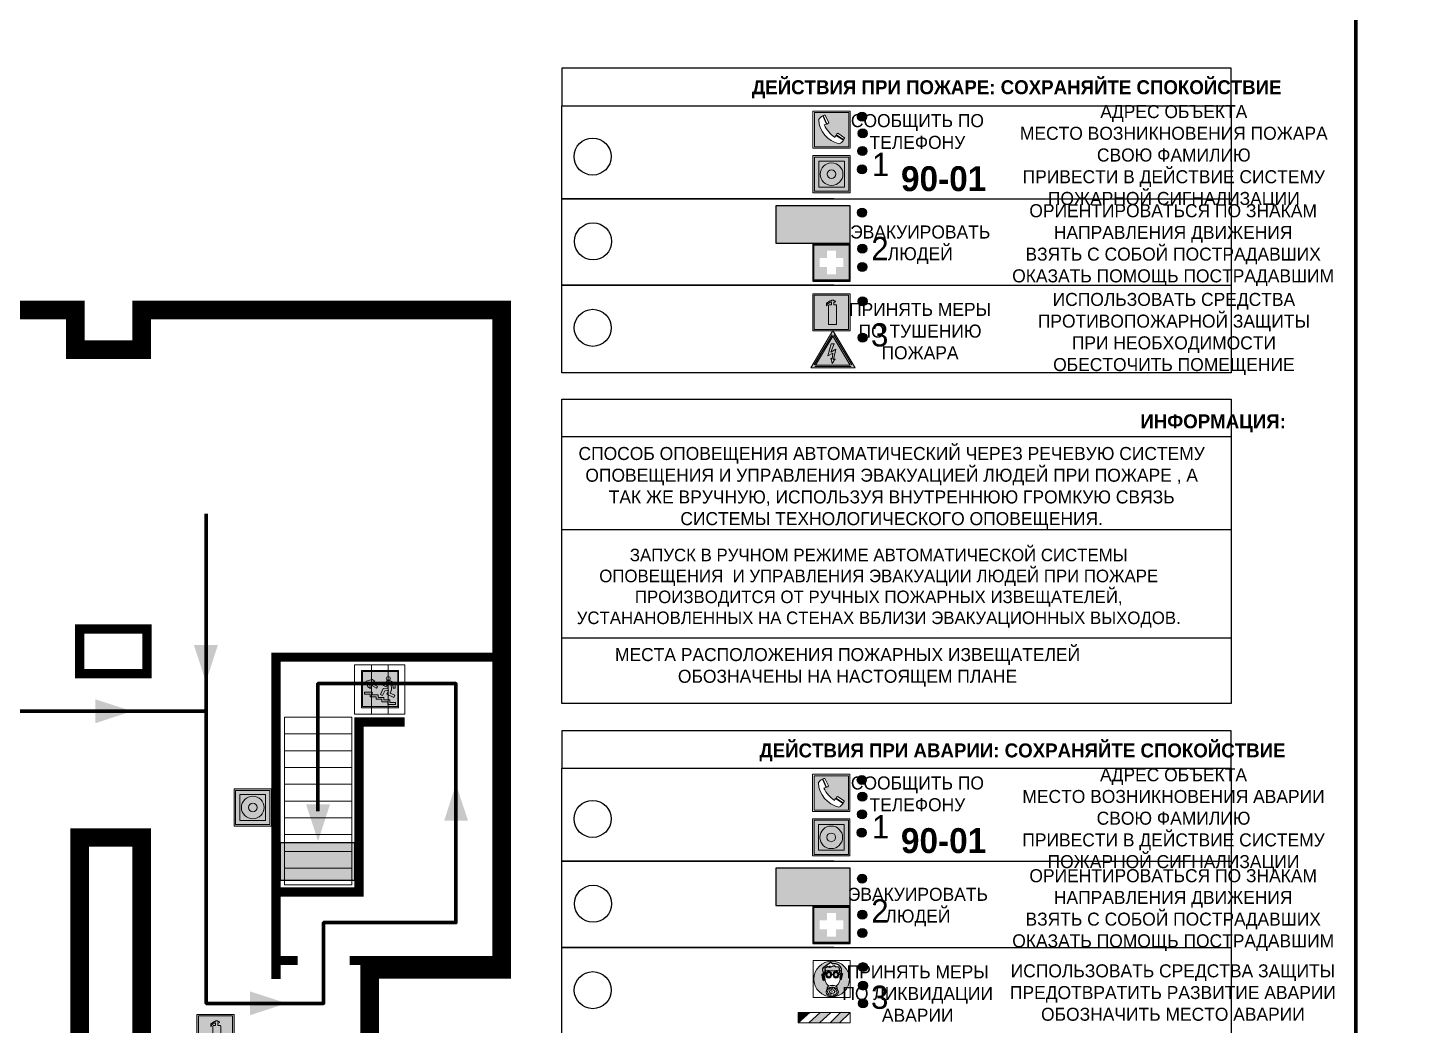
# Model space of a CAD drawing. Header units: millimetres. Extents: x 13114 to 67229, y 22859 to 38520.
# Drawn here: x 17581.7 to 17880.1, y 25571.1 to 25785.5 of the extents above; entities that cross this region are included whole.
import ezdxf

# ---------------------------------------------------------------- set-up
doc = ezdxf.new("R2010")
doc.units = ezdxf.units.MM
doc.layers.add('План_Штампы', color=7, linetype='Continuous')
doc.styles.add('обычный', font='arial.ttf')

# ---------------------------------------------------------------- blocks, each defined once
blk = doc.blocks.new('A$C3E6D3DDE')
at = {"lineweight": 5}
h = blk.add_hatch(color=40, dxfattribs=at)
h.paths.add_polyline_path([(24.1, 1.45), (16.46, -11.35), (31.74, -11.35)])
h.paths.add_polyline_path([(24.09, -0.46), (30.03, -10.41), (18.14, -10.41)], flags=16)
h.paths.add_polyline_path([(24.54, -3.08), (23.41, -6.02), (25.13, -5.01), (24.33, -8.5), (24.82, -8.27), (23.79, -9.86), (23.4, -8.04), (23.8, -8.43), (24.04, -6.29), (22.39, -7.25), (23.44, -3.08)], flags=0)
h = blk.add_hatch(color=256, dxfattribs=at)
h.paths.add_polyline_path([(24.37, 0.03, 0.567511), (23.82, 0.03), (17.59, -10.4, 0.582454), (17.86, -10.88), (30.32, -10.88, 0.582149), (30.6, -10.4)])
h.paths.add_polyline_path([(24.09, -0.46), (18.14, -10.41), (30.03, -10.41)], flags=16)
h.paths.add_polyline_path([(24.54, -3.08), (23.41, -6.02), (25.13, -5.01), (24.33, -8.5), (24.82, -8.27), (23.79, -9.86), (23.4, -8.04), (23.8, -8.43), (24.04, -6.29), (22.39, -7.25), (23.44, -3.08)], flags=0)
h = blk.add_hatch(color=40, dxfattribs=at)
h.paths.add_polyline_path([(24.09, -0.46), (18.14, -10.41), (30.03, -10.41)])
h.paths.add_polyline_path([(24.82, -8.27), (23.79, -9.86), (23.4, -8.04), (23.8, -8.43), (24.04, -6.29), (22.39, -7.25), (23.44, -3.08), (24.54, -3.08), (23.41, -6.02), (25.13, -5.01), (24.33, -8.5)], flags=16)
at = {"color": 40, "lineweight": 5}
for p, q in [((16.46, -11.35), (24.1, 1.45)), ((24.1, 1.45), (31.74, -11.35))]:
    blk.add_line(p, q, dxfattribs=at)
at = {"lineweight": 5}
for p, q in [((17.59, -10.4), (23.82, 0.03)), ((24.37, 0.03), (30.6, -10.4)), ((18.14, -10.41), (24.09, -0.46)), ((23.44, -3.08), (22.39, -7.25)), ((23.41, -6.02), (24.54, -3.08)), ((24.54, -3.08), (23.44, -3.08)), ((24.09, -0.46), (30.03, -10.41)), ((22.39, -7.25), (24.04, -6.29)), ((23.8, -8.43), (23.4, -8.04)), ((23.4, -8.04), (23.79, -9.86)), ((25.13, -5.01), (23.41, -6.02)), ((23.79, -9.86), (24.82, -8.27)), ((24.04, -6.29), (23.8, -8.43)), ((24.33, -8.5), (25.13, -5.01)), ((24.82, -8.27), (24.33, -8.5)), ((17.86, -10.88), (30.32, -10.88)), ((18.14, -10.41), (30.03, -10.41))]:
    blk.add_line(p, q, dxfattribs=at)
at = {"color": 50, "lineweight": 5}
blk.add_line((31.74, -11.35), (16.46, -11.35), dxfattribs=at)
blk = doc.blocks.new('A$C38D26F80')
h = blk.add_hatch(color=5)
h.dxf.hatch_style = 1
h.paths.add_polyline_path([(-8.77, -4.48, 1), (-0.19, -4.48, 1)])
h.paths.add_polyline_path([(-6.75, -3.58), (-6.75, -3.31), (-6.62, -3.22), (-6.5, -3.22), (-6.42, -3.3), (-6.39, -3.28), (-6.59, -2.23), (-6.59, -2.01), (-6.38, -1.58), (-4.76, -0.4), (-4.13, -0.79, -0.362848), (-2.1, -2.1, -0.201049), (-2.17, -2.48, 0.085434), (-2.26, -3.13), (-1.9, -3.16), (-2.25, -4.7), (-2.4, -4.59), (-2.43, -4.34), (-2.36, -4.34), (-2.14, -3.34), (-2.47, -3.42), (-2.58, -1.95), (-2.77, -1.58), (-3.58, -1.52), (-3.92, -1.26), (-5.05, -1.73), (-4.87, -1.39), (-5.41, -1.6), (-5.41, -1.46), (-6.13, -1.87), (-6.18, -3.5), (-6.56, -3.47), (-6.37, -4.59), (-6.16, -4.43), (-6.16, -4.66), (-6.36, -4.79), (-6.37, -4.8), (-6.51, -4.76)], flags=16)
h.paths.add_polyline_path([(-6.51, -4.76), (-6.36, -4.79), (-6.37, -4.8)], flags=0)
h.paths.add_polyline_path([(-5.92, -2.34, 0.089508), (-2.67, -2.35), (-2.48, -3.88, -0.268602), (-3.4, -6.18, 0.262449), (-5.2, -6.18, -0.268602), (-6.11, -3.88)], flags=16)
edge = h.paths.add_edge_path(flags=16)
edge.add_ellipse((-5.19, -3.41), major_axis=(0, 0.842), ratio=0.848992, start_angle=0, end_angle=360)
edge = h.paths.add_edge_path(flags=0)
edge.add_ellipse((-5.19, -3.39), major_axis=(0, 0.665), ratio=0.853798, start_angle=0, end_angle=360)
edge = h.paths.add_edge_path(flags=0)
edge.add_ellipse((-5.19, -3.4), major_axis=(0, 0.528), ratio=0.864094, start_angle=0, end_angle=360)
edge = h.paths.add_edge_path(flags=16)
edge.add_ellipse((-3.47, -3.4), major_axis=(0, 0.842), ratio=0.848992, start_angle=0, end_angle=360)
h.paths.add_polyline_path([(-3.13, -6.45), (-3.13, -6.84, 0.383174), (-5.57, -6.85), (-5.57, -6.49, -0.369952)], flags=16)
edge = h.paths.add_edge_path(flags=0)
edge.add_ellipse((-3.47, -3.39), major_axis=(0, 0.665), ratio=0.853798, start_angle=0, end_angle=360)
edge = h.paths.add_edge_path(flags=0)
edge.add_ellipse((-3.47, -3.4), major_axis=(0, 0.528), ratio=0.864094, start_angle=0, end_angle=360)
edge = h.paths.add_edge_path(flags=16)
edge.add_ellipse((-4.34, -7.57), major_axis=(-1.48, 0), ratio=0.744955, start_angle=0, end_angle=360)
h.paths.add_polyline_path([(-5.01, -6.85, -1), (-5.15, -6.85, -1)], flags=0)
h.paths.add_polyline_path([(-5.33, -7.14, -1), (-5.47, -7.14, -1)], flags=0)
h.paths.add_polyline_path([(-4.61, -6.71, -1), (-4.74, -6.71, -1)], flags=16)
h.paths.add_polyline_path([(-5.43, -7.51, -1), (-5.57, -7.51, -1)], flags=0)
h.paths.add_polyline_path([(-4.26, -6.67, -1), (-4.4, -6.67, -1)], flags=16)
h.paths.add_polyline_path([(-4.74, -7.14, -1), (-4.88, -7.14, -1)], flags=0)
h.paths.add_polyline_path([(-4.93, -7.43, -1), (-5.07, -7.43, -1)], flags=0)
h.paths.add_polyline_path([(-4.41, -7.07, -1), (-4.54, -7.07, -1)], flags=0)
h.paths.add_polyline_path([(-5.33, -7.87, -1), (-5.46, -7.87, -1)], flags=0)
h.paths.add_polyline_path([(-3.8, -6.71, -1), (-3.94, -6.71, -1)], flags=16)
h.paths.add_polyline_path([(-4.85, -7.78, -1), (-4.98, -7.78, -1)], flags=0)
h.paths.add_polyline_path([(-3.96, -7.14, -1), (-4.1, -7.14, -1)], flags=0)
h.paths.add_polyline_path([(-4.33, -7.53, -1), (-4.47, -7.53, -1)], flags=0)
h.paths.add_polyline_path([(-5.09, -8.12, -1), (-5.23, -8.12, -1)], flags=0)
h.paths.add_polyline_path([(-3.5, -6.94, -1), (-3.64, -6.94, -1)], flags=0)
h.paths.add_polyline_path([(-4.54, -7.97, -1), (-4.68, -7.97, -1)], flags=0)
h.paths.add_polyline_path([(-3.66, -7.39, -1), (-3.8, -7.39, -1)], flags=0)
h.paths.add_polyline_path([(-4.73, -8.35, -1), (-4.86, -8.35, -1)], flags=0)
h.paths.add_polyline_path([(-4.09, -7.96, -1), (-4.23, -7.96, -1)], flags=0)
h.paths.add_polyline_path([(-3.77, -7.74, -1), (-3.91, -7.74, -1)], flags=0)
h.paths.add_polyline_path([(-3.22, -7.27, -1), (-3.35, -7.27, -1)], flags=0)
h.paths.add_polyline_path([(-4.34, -8.4, -1), (-4.47, -8.4, -1)], flags=0)
h.paths.add_polyline_path([(-3.16, -7.61, -1), (-3.3, -7.61, -1)], flags=0)
h.paths.add_polyline_path([(-3.9, -8.35, -1), (-4.04, -8.35, -1)], flags=0)
h.paths.add_polyline_path([(-3.32, -7.91, -1), (-3.46, -7.91, -1)], flags=0)
h.paths.add_polyline_path([(-3.55, -8.23, -1), (-3.69, -8.23, -1)], flags=0)
at = {"color": 5, "lineweight": 5}
for p, q in [((-4.48, 0), (-8.96, 0)), ((-8.96, 0), (-8.96, -4.48)), ((-4.48, 0), (0, 0)), ((0, 0), (0, -4.48)), ((-6.75, -3.31), (-6.62, -3.22)), ((-6.75, -3.58), (-6.75, -3.31)), ((-6.62, -3.22), (-6.5, -3.22)), ((-6.59, -2.01), (-6.38, -1.58)), ((-6.59, -2.23), (-6.59, -2.01)), ((-6.39, -3.28), (-6.59, -2.23)), ((-6.5, -3.22), (-6.42, -3.3)), ((-6.42, -3.3), (-6.39, -3.28)), ((-6.38, -1.58), (-4.76, -0.4)), ((-6.13, -1.87), (-6.18, -3.5)), ((-5.41, -1.46), (-6.13, -1.87)), ((-5.92, -2.34), (-6.11, -3.88)), ((-4.87, -1.39), (-5.41, -1.6)), ((-5.41, -1.6), (-5.41, -1.46)), ((-3.92, -1.26), (-5.05, -1.73)), ((-5.05, -1.73), (-4.87, -1.39)), ((-4.76, -0.4), (-4.13, -0.79)), ((-3.58, -1.52), (-3.92, -1.26)), ((-2.77, -1.58), (-3.58, -1.52)), ((-2.58, -1.95), (-2.77, -1.58)), ((-2.67, -2.34), (-2.48, -3.88)), ((-2.47, -3.42), (-2.58, -1.95)), ((-2.14, -3.34), (-2.47, -3.42)), ((-2.36, -4.34), (-2.14, -3.34)), ((-1.9, -3.16), (-2.26, -3.13)), ((-2.25, -4.7), (-1.9, -3.16)), ((-8.96, -8.96), (-8.96, -4.48)), ((-6.51, -4.76), (-6.75, -3.58)), ((-6.18, -3.5), (-6.56, -3.47)), ((-6.56, -3.47), (-6.37, -4.59)), ((-6.37, -4.8), (-6.51, -4.76)), ((-6.37, -4.59), (-6.16, -4.43)), ((-6.16, -4.66), (-6.37, -4.8)), ((-6.16, -4.43), (-6.16, -4.66)), ((-5.57, -6.49), (-5.57, -6.85)), ((-3.13, -6.45), (-3.13, -6.84)), ((-2.43, -4.34), (-2.4, -4.59)), ((-2.43, -4.34), (-2.36, -4.34)), ((-2.4, -4.59), (-2.25, -4.7)), ((0, -8.96), (0, -4.48)), ((-4.48, -8.96), (-8.96, -8.96)), ((-4.48, -8.96), (0, -8.96))]:
    blk.add_line(p, q, dxfattribs=at)
at = {"color": 5}
for p, q in [((-6.75, -3.31), (-6.62, -3.22)), ((-6.75, -3.58), (-6.75, -3.31)), ((-6.62, -3.22), (-6.5, -3.22)), ((-6.59, -2.01), (-6.38, -1.58)), ((-6.59, -2.23), (-6.59, -2.01)), ((-6.39, -3.28), (-6.59, -2.23)), ((-6.5, -3.22), (-6.42, -3.3)), ((-6.42, -3.3), (-6.39, -3.28)), ((-6.38, -1.58), (-4.76, -0.4)), ((-6.13, -1.87), (-6.18, -3.5)), ((-5.41, -1.46), (-6.13, -1.87)), ((-4.87, -1.39), (-5.41, -1.6)), ((-5.41, -1.6), (-5.41, -1.46)), ((-3.92, -1.26), (-5.05, -1.73)), ((-5.05, -1.73), (-4.87, -1.39)), ((-4.76, -0.4), (-4.13, -0.79)), ((-3.58, -1.52), (-3.92, -1.26)), ((-2.77, -1.58), (-3.58, -1.52)), ((-2.58, -1.95), (-2.77, -1.58)), ((-2.47, -3.42), (-2.58, -1.95)), ((-2.14, -3.34), (-2.47, -3.42)), ((-2.36, -4.34), (-2.14, -3.34)), ((-2.26, -3.13), (-1.9, -3.16)), ((-1.9, -3.16), (-2.25, -4.7)), ((-6.51, -4.76), (-6.75, -3.58)), ((-6.18, -3.5), (-6.56, -3.47)), ((-6.56, -3.47), (-6.37, -4.59)), ((-6.37, -4.8), (-6.51, -4.76)), ((-6.36, -4.79), (-6.51, -4.76)), ((-6.37, -4.59), (-6.16, -4.43)), ((-6.16, -4.66), (-6.37, -4.8)), ((-6.16, -4.66), (-6.36, -4.79)), ((-6.16, -4.43), (-6.16, -4.66)), ((-2.4, -4.59), (-2.43, -4.34)), ((-2.43, -4.34), (-2.36, -4.34)), ((-2.25, -4.7), (-2.4, -4.59))]:
    blk.add_line(p, q, dxfattribs=at)
at = {"color": 5, "lineweight": 5}
for centre, radius in [((-4.48, -4.48), 4.29), ((-4.67, -6.71), 0.0678), ((-4.33, -6.67), 0.0678), ((-3.87, -6.71), 0.0678), ((-5.5, -7.51), 0.0678), ((-5.4, -7.14), 0.0678), ((-5.4, -7.87), 0.0678), ((-5.16, -8.12), 0.0678), ((-5.08, -6.85), 0.0678), ((-5, -7.43), 0.0678), ((-4.91, -7.78), 0.0678), ((-4.81, -7.14), 0.0678), ((-4.79, -8.35), 0.0678), ((-4.61, -7.97), 0.0678), ((-4.47, -7.07), 0.0678), ((-4.4, -7.53), 0.0678), ((-4.4, -8.4), 0.0678), ((-4.16, -7.96), 0.0678), ((-4.03, -7.14), 0.0678), ((-3.97, -8.35), 0.0678), ((-3.84, -7.74), 0.0678), ((-3.73, -7.39), 0.0678), ((-3.62, -8.23), 0.0678), ((-3.57, -6.94), 0.0678), ((-3.39, -7.91), 0.0678), ((-3.28, -7.27), 0.0678), ((-3.23, -7.61), 0.0678)]:
    blk.add_circle(centre, radius, dxfattribs=at)
for centre, radius, start, end in [((-4.28, 6.66), 9.15, 259.6987, 280.1569), ((-0.47, -3.05), 1.79, 161.5846, 182.4584), ((-2.6, -2.2), 0.513, 326.4781, 11.7739), ((-3.66, -4.24), 2.47, 171.573, 231.7124), ((-4.33, -7.88), 1.87, 50.358, 131.5662), ((-4.34, -8.2), 1.82, 48.4943, 132.3565), ((-4.3, -7.78), 1.83, 60.5889, 119.4111), ((-4.93, -4.24), 2.47, 308.2876, 8.427)]:
    blk.add_arc(centre, radius, start, end, dxfattribs=at)
at = {"color": 5}
for centre, radius, start, end in [((-3.89, -2.66), 1.88, 17.387, 97.1599), ((-0.35, -3.07), 1.91, 162.2553, 181.7878), ((-2.6, -2.2), 0.511, 326.3906, 11.8614)]:
    blk.add_arc(centre, radius, start, end, dxfattribs=at)
at = {"color": 5, "lineweight": 5}
for centre, major_axis, ratio in [((-5.19, -3.41), (0, 0.842), 0.848992), ((-5.19, -3.39), (0, 0.665), 0.853798), ((-5.19, -3.4), (0, 0.528), 0.864094), ((-3.47, -3.4), (0, 0.842), 0.848992), ((-3.47, -3.39), (0, 0.665), 0.853798), ((-3.47, -3.4), (0, 0.528), 0.864094), ((-4.34, -7.57), (-1.48, 0), 0.744955)]:
    blk.add_ellipse(centre, major_axis=major_axis, ratio=ratio, dxfattribs=at)
blk = doc.blocks.new('A$C47DD6509')
at = {"lineweight": 5}
for points in [[(-8.69, 0), (-11.19, 0), (-11.19, -2.22)], [(-4.22, 0), (-6.45, 0), (-8.91, -2.22), (-6.61, -2.22)], [(0, 0), (-2.09, 0), (-4.36, -2.22), (-2.29, -2.22)]]:
    blk.add_hatch(color=242, dxfattribs=at).paths.add_polyline_path(points)
at = {"color": 242, "lineweight": 5}
for p, q in [((-11.19, -2.22), (-8.69, 0)), ((-11.19, -2.22), (-11.19, 0)), ((-11.19, 0), (-8.69, 0)), ((-11.19, 0), (0, 0)), ((-8.91, -2.22), (-6.45, 0)), ((-6.61, -2.22), (-4.22, 0)), ((-4.36, -2.22), (-2.09, 0)), ((-2.29, -2.22), (0, 0)), ((0, 0), (0, -2.22)), ((0, -2.22), (-11.19, -2.22))]:
    blk.add_line(p, q, dxfattribs=at)
blk = doc.blocks.new('A$C456E1F9C')
at = {"lineweight": 5}
h = blk.add_hatch(color=242, dxfattribs=at)
h.paths.add_polyline_path([(0.51, -1.47), (0.51, -13.26), (12.29, -13.26), (12.29, -1.47)])
h.paths.add_polyline_path([(5.42, -4.95, -0.254479), (4.78, -5.4), (3.52, -2.53, -0.209735), (4.23, -2.4)], flags=16)
h.paths.add_polyline_path([(8.53, -8.6), (10.87, -10.17), (10.54, -10.76), (8.03, -9.13, -0.192251)], flags=16)
h.paths.add_polyline_path([(4.61, -5.49, 0.005518), (3.87, -5.72, 0.128647), (7.49, -10.01, 0.00809), (7.83, -9.33), (10.47, -10.97, -0.16736), (8.99, -12.25, -0.327862), (1.95, -3.95, -0.166952), (3.36, -2.62)], flags=16)
at = {"color": 242, "lineweight": 5}
for p, q in [((0, -13.77), (0, -0.97)), ((12.8, -0.97), (0, -0.97)), ((4.61, -5.49), (3.36, -2.62)), ((3.52, -2.53), (4.78, -5.4)), ((4.23, -2.4), (5.42, -4.95)), ((12.8, -13.77), (12.8, -0.97)), ((7.83, -9.33), (10.47, -10.97)), ((8.03, -9.13), (10.54, -10.76)), ((10.81, -10.12), (8.53, -8.6)), ((0, -13.77), (12.8, -13.77)), ((10.54, -10.76), (10.8, -10.3)), ((10.8, -10.3), (10.81, -10.12))]:
    blk.add_line(p, q, dxfattribs=at)
blk.add_lwpolyline([(0.51, -1.47), (12.29, -1.47), (12.29, -13.26), (0.51, -13.26)], close=True, dxfattribs=at)
for centre, radius, start, end in [((4.59, -5.34), 2.99, 114.2845, 152.1974), ((11.12, -3.31), 9.19, 183.9915, 256.6009), ((4.02, -3.27), 0.891, 76.3284, 123.7092), ((14.98, -39.1), 35.17, 107.1487, 108.4135), ((13.86, -0.94), 11.08, 205.5536, 234.8762), ((4.68, -4.59), 0.824, 276.9621, 334.0723), ((-13.31, 0.8), 23.44, 332.5487, 334.4027), ((8.94, -9.5), 0.989, 114.4092, 157.9388), ((7.87, -9.46), 3, 291.9291, 329.9329)]:
    blk.add_arc(centre, radius, start, end, dxfattribs=at)
blk = doc.blocks.new('A$C54414219')
at = {"true_color": 0xffffff}
h = blk.add_hatch(color=7, dxfattribs=at)
h.paths.add_polyline_path([(2.39, -9.45), (2.39, -18.3), (11.23, -18.3), (11.23, -9.45)], flags=0)
h.paths.add_polyline_path([(10.71, -13.87, -1), (2.92, -13.87, -1)], flags=0)
h.paths.add_polyline_path([(8.3, -13.87, -1), (5.33, -13.87, -1)], flags=0)
h.paths.add_polyline_path([(0.41, -7.47), (0.41, -20.27), (13.21, -20.27), (13.21, -7.47)])
h.paths.add_polyline_path([(0.92, -19.77), (12.71, -19.77), (12.71, -7.98), (0.92, -7.98)], flags=16)
h.paths.add_polyline_path([(11.23, -9.45), (11.23, -18.3), (2.39, -18.3), (2.39, -9.45)], flags=0)
at = {"lineweight": 5}
h = blk.add_hatch(color=242, dxfattribs=at)
h.paths.add_polyline_path([(12.71, -7.98), (0.92, -7.98), (0.92, -19.77), (12.71, -19.77)])
h.paths.add_polyline_path([(11.23, -18.3), (2.39, -18.3), (2.39, -9.45), (11.23, -9.45)], flags=16)
h.paths.add_polyline_path([(10.71, -13.87, -1), (2.92, -13.87, -1)], flags=0)
h.paths.add_polyline_path([(8.3, -13.87, -1), (5.33, -13.87, -1)], flags=0)
at = {"true_color": 0xffffff}
h = blk.add_hatch(color=7, dxfattribs=at)
h.paths.add_polyline_path([(2.39, -9.45), (2.39, -18.3), (11.23, -18.3), (11.23, -9.45)])
h.paths.add_polyline_path([(10.71, -13.87, -1), (2.92, -13.87, -1)], flags=16)
h.paths.add_polyline_path([(8.3, -13.87, -1), (5.33, -13.87, -1)], flags=0)
at = {"lineweight": 5}
h = blk.add_hatch(color=242, dxfattribs=at)
h.paths.add_polyline_path([(2.92, -13.87, 1), (10.71, -13.87, 1)])
h.paths.add_polyline_path([(8.3, -13.87, -1), (5.33, -13.87, -1)], flags=16)
at = {"color": 242, "lineweight": 5}
for p, q in [((0.41, -20.27), (0.41, -7.47)), ((0.41, -7.47), (13.21, -7.47)), ((0.41, -7.47), (13.21, -7.47)), ((13.21, -20.27), (13.21, -7.47)), ((0.41, -20.27), (13.21, -20.27))]:
    blk.add_line(p, q, dxfattribs=at)
for points in [[(0.92, -7.98), (12.71, -7.98), (12.71, -19.77), (0.92, -19.77)], [(2.39, -9.45), (11.23, -9.45), (11.23, -18.3), (2.39, -18.3)]]:
    blk.add_lwpolyline(points, close=True, dxfattribs=at)
for radius in [3.89, 1.49]:
    blk.add_circle((6.81, -13.87), radius, dxfattribs=at)
blk = doc.blocks.new('A$C32E8229D')
at = {"true_color": 0xffffff}
blk.add_hatch(color=7, dxfattribs=at).paths.add_polyline_path([(0, 0), (0, -8), (16, -8), (16, 0)])
h = blk.add_hatch(color=126)
h.paths.add_polyline_path([(0.2, -0.2), (15.8, -0.2), (15.8, -7.8), (0.2, -7.8)])
h.paths.add_polyline_path([(13.49, -2.05), (12.08, -2.05), (11.37, -2.63, 0.162397), (11.29, -2.84), (11.29, -3.63), (10.35, -3.63), (10.35, -4.05), (11.68, -4.05), (11.68, -3.48), (12.26, -4.28), (11.29, -5.1), (11.29, -6.78), (11.85, -6.78), (11.85, -5.44), (12.8, -4.64), (12.8, -5.94), (14.46, -5.94), (14.46, -5.39), (13.45, -5.39), (13.45, -3.97), (12.46, -2.59), (13.15, -2.59), (13.69, -3.34), (14.18, -3)], flags=16)
h.paths.add_polyline_path([(10.74, -1.82, 1), (11.8, -1.82, 1)], flags=16)
h.paths.add_polyline_path([(9.39, -3.59), (5.99, -3.59), (6.56, -3.03), (5.91, -3.03), (5.1, -3.83), (5.91, -4.64), (6.56, -4.64), (5.99, -4.09), (9.39, -4.09)], flags=16)
h.paths.add_polyline_path([(4.29, -1.08), (1.72, -1.08), (1.72, -6.6), (4.29, -6.6)], flags=16)
at = {"color": 126}
blk.add_lwpolyline([(16, -8), (0, -8), (0, 0), (16, 0)], close=True, dxfattribs=at)
blk = doc.blocks.new('A$C18900ED3')
h = blk.add_hatch(color=126)
h.paths.add_polyline_path([(-0.18, -0.18), (-7.02, -0.18), (-7.02, -7.02), (-0.18, -7.02)])
h.paths.add_polyline_path([(-5.89, -4.46), (-5.89, -2.77), (-4.46, -2.77), (-4.46, -1.31), (-2.77, -1.31), (-2.77, -2.77), (-1.33, -2.77), (-1.33, -4.46), (-2.77, -4.46), (-2.77, -5.89), (-4.46, -5.89), (-4.46, -4.46)], flags=16)
at = {"color": 126}
for p, q in [((-7.2, 0), (-7.2, -7.2)), ((0, 0), (-7.2, 0)), ((0, -7.2), (0, 0)), ((-7.02, -7.02), (-7.02, -0.18)), ((-7.02, -0.18), (-0.18, -0.18)), ((-0.18, -0.18), (-0.18, -7.02)), ((-7.2, -7.2), (0, -7.2)), ((-0.18, -7.02), (-7.02, -7.02))]:
    blk.add_line(p, q, dxfattribs=at)
blk = doc.blocks.new('A$C3AD82952')
at = {"true_color": 0xf5f5ff}
h = blk.add_hatch(color=7, dxfattribs=at)
h.dxf.hatch_style = 1
h.paths.add_polyline_path([(8.21, 8.73, 0.414214), (7.89, 9.05), (7.22, 9.05), (7.22, 9.92), (7.59, 9.92, 1), (7.57, 10.36), (7.22, 10.36), (7.22, 10.6), (6.43, 10.6), (6.43, 10.36), (6.01, 10.36), (4.74, 9.59), (4.74, 8.69), (4.98, 8.73), (4.98, 9.26), (6.12, 9.91), (6.43, 9.91), (6.43, 9.05), (5.76, 9.05, 0.414214), (5.44, 8.73), (5.44, 2.2), (8.21, 2.2)], flags=0)
h.paths.add_polyline_path([(12.8, 12.8), (0, 12.8), (0, 0), (12.8, 0)])
h.paths.add_polyline_path([(0.51, 12.29), (12.29, 12.29), (12.29, 0.51), (0.51, 0.51)], flags=16)
h.paths.add_polyline_path([(4.74, 9.59), (6.01, 10.36), (6.43, 10.36), (6.43, 10.6), (7.22, 10.6), (7.22, 10.36), (7.59, 10.36, -0.94586), (7.59, 9.92), (7.22, 9.92), (7.22, 9.05), (7.89, 9.05, -0.414214), (8.21, 8.73), (8.21, 2.2), (5.44, 2.2), (5.44, 8.73, -0.414214), (5.76, 9.05), (6.43, 9.05), (6.43, 9.91), (6.12, 9.91), (4.98, 9.26), (4.98, 8.73), (4.74, 8.69)], flags=0)
h = blk.add_hatch(color=242)
h.dxf.hatch_style = 1
h.paths.add_polyline_path([(12.29, 12.29), (0.51, 12.29), (0.51, 0.51), (12.29, 0.51)])
h.paths.add_polyline_path([(4.74, 8.69), (4.74, 9.59), (6.01, 10.36), (6.43, 10.36), (6.43, 10.6), (7.22, 10.6), (7.22, 10.36), (7.59, 10.36, -0.94586), (7.59, 9.92), (7.22, 9.92), (7.22, 9.05), (7.89, 9.05, -0.414214), (8.21, 8.73), (8.21, 2.2), (5.44, 2.2), (5.44, 8.73, -0.414214), (5.76, 9.05), (6.43, 9.05), (6.43, 9.91), (6.12, 9.91), (4.98, 9.26), (4.98, 8.73)], flags=16)
h = blk.add_hatch(color=7, dxfattribs=at)
h.dxf.hatch_style = 1
h.paths.add_polyline_path([(8.21, 8.73, 0.414214), (7.89, 9.05), (7.22, 9.05), (7.22, 9.92), (7.59, 9.92, 1), (7.57, 10.36), (7.22, 10.36), (7.22, 10.6), (6.43, 10.6), (6.43, 10.36), (6.01, 10.36), (4.74, 9.59), (4.74, 8.69), (4.98, 8.73), (4.98, 9.26), (6.12, 9.91), (6.43, 9.91), (6.43, 9.05), (5.76, 9.05, 0.414214), (5.44, 8.73), (5.44, 2.2), (8.21, 2.2)])
at = {"color": 242, "lineweight": 5}
for p, q in [((0, 0), (0, 12.8)), ((0, 12.8), (12.8, 12.8)), ((6.01, 10.36), (4.74, 9.59)), ((4.74, 9.59), (4.74, 8.69)), ((4.98, 9.26), (6.12, 9.91)), ((6.01, 10.36), (6.43, 10.36)), ((6.12, 9.91), (6.43, 9.91)), ((7.22, 10.6), (6.43, 10.6)), ((6.43, 10.6), (6.43, 10.36)), ((6.43, 9.91), (6.43, 9.05)), ((7.22, 10.36), (7.22, 10.6)), ((7.59, 10.36), (7.22, 10.36)), ((7.22, 9.05), (7.22, 9.92)), ((7.59, 9.92), (7.22, 9.92)), ((12.8, 0), (12.8, 12.8)), ((4.74, 8.69), (4.98, 8.73)), ((4.98, 8.73), (4.98, 9.26)), ((5.44, 2.2), (5.44, 8.73)), ((5.76, 9.05), (6.43, 9.05)), ((7.89, 9.05), (7.22, 9.05)), ((8.21, 2.2), (8.21, 8.73)), ((0, 0), (12.8, 0)), ((5.44, 2.2), (8.21, 2.2))]:
    blk.add_line(p, q, dxfattribs=at)
blk.add_lwpolyline([(0.51, 12.29), (12.29, 12.29), (12.29, 0.51), (0.51, 0.51)], close=True, dxfattribs=at)
for centre, radius, start, end in [((7.58, 10.14), 0.223, 273.1875, 86.8125), ((5.76, 8.73), 0.32, 90, 180), ((7.89, 8.73), 0.32, 0, 90)]:
    blk.add_arc(centre, radius, start, end, dxfattribs=at)
blk = doc.blocks.new('A$C7B4425F7')
at = {"true_color": 0xffffff}
blk.add_hatch(color=7, dxfattribs=at).paths.add_polyline_path([(0, 0), (-16, 0), (-16, -8), (0, -8)])
h = blk.add_hatch(color=126)
h.paths.add_polyline_path([(-0.2, -0.2), (-15.8, -0.2), (-15.8, -7.8), (-0.2, -7.8)])
h.paths.add_polyline_path([(-11.76, -2.03), (-11.76, -3.66), (-11.17, -3.66, -0.568275), (-11.17, -6.18), (-12.58, -6.18), (-12.58, -2.03)], flags=16)
h.paths.add_polyline_path([(-13.33, -4.12, -0.495768), (-13.59, -6.18), (-15.03, -6.18), (-15.03, -2.03), (-13.59, -2.03, -0.487973)], flags=16)
h.paths.add_polyline_path([(-10.25, -2.03), (-9.48, -2.03), (-9.48, -6.18), (-10.25, -6.18)], flags=16)
h.paths.add_polyline_path([(-13.84, -3.69), (-14.24, -3.69), (-14.24, -3.03), (-13.9, -3.03, -0.692621)], flags=0)
h.paths.add_polyline_path([(-9.15, -2.03), (-8.4, -2.03), (-8.04, -3.07), (-7.68, -2.03), (-6.93, -2.03), (-7.64, -4.1), (-6.93, -6.18), (-7.68, -6.18), (-8.04, -5.14), (-8.4, -6.18), (-9.15, -6.18), (-8.44, -4.1)], flags=16)
h.paths.add_polyline_path([(-11.76, -4.46), (-11.42, -4.46, -0.692621), (-11.36, -5.12), (-11.76, -5.12)], flags=0)
h.paths.add_polyline_path([(-13.9, -5.2), (-14.24, -5.2), (-14.24, -4.55), (-13.84, -4.55, -0.708038)], flags=0)
edge = h.paths.add_edge_path(flags=16)
edge.add_ellipse((-5.51, -4.08), major_axis=(0, 2.05), ratio=0.586184, start_angle=0, end_angle=360)
edge = h.paths.add_edge_path(flags=0)
edge.add_ellipse((-5.51, -4.08), major_axis=(0, 1.14), ratio=0.454828, start_angle=0, end_angle=360)
h.paths.add_polyline_path([(-4.13, -4.96, 0.377264), (-3.48, -4.52, 0.0555), (-3.16, -2.03), (-1.66, -2.03), (-1.66, -4.96), (-0.96, -4.96), (-0.96, -7.01), (-1.75, -7.01), (-1.75, -6.18), (-3.3, -6.18), (-3.3, -7.02), (-4.13, -7.02)], flags=16)
h.paths.add_polyline_path([(-2.73, -2.91), (-2.28, -2.91), (-2.28, -4.96), (-3.05, -4.96, 0.079136)], flags=0)
at = {"color": 126}
blk.add_lwpolyline([(-16, -8), (0, -8), (0, 0), (-16, 0)], close=True, dxfattribs=at)
blk = doc.blocks.new('вверх')
at = {"lineweight": 0, "true_color": 0xffffff}
h = blk.add_hatch(color=7, dxfattribs=at)
h.dxf.hatch_style = 1
h.paths.add_polyline_path([(40999.03, -4475.37), (41000.53, -4474.51), (40999.62, -4474.22), (41000.2, -4473.88), (41001.48, -4474.22), (41001.13, -4475.49), (41000.55, -4475.82), (41000.76, -4474.91), (40999.27, -4475.77)], flags=0)
h.paths.add_polyline_path([(40998.09, -4474.5), (40998.28, -4474.89), (40997.14, -4475.43), (40996.89, -4474.92), (40996.87, -4474.87), (40996.8, -4475.75), (40997.81, -4475.85), (40998.41, -4477.11), (40997.94, -4477.33), (40997.47, -4476.34), (40996.66, -4476.28), (40997.03, -4477.06), (40995.52, -4477.78), (40995.29, -4477.28), (40996.32, -4476.79), (40996, -4476.11), (40996.09, -4474.77), (40995.72, -4474.94), (40995.64, -4475.77), (40995.2, -4475.72), (40995.3, -4474.63), (40995.33, -4474.61), (40996.23, -4474.19), (40997.09, -4474.25), (40997.37, -4474.84)], flags=0)
h.paths.add_polyline_path([(40997.14, -4473.68, -1), (40996.29, -4473.68, -1)], flags=0)
h.paths.add_polyline_path([(41000.58, -4477.58), (41000.58, -4477.03), (41001.81, -4477.03), (41001.81, -4476.6), (41000.15, -4476.6), (41000.15, -4477.16), (40998.9, -4477.16), (40998.9, -4477.72), (40997.65, -4477.72), (40997.65, -4478.27), (40996.41, -4478.27), (40996.41, -4478.82), (40995.17, -4478.82), (40995.17, -4479.25), (40995.41, -4479.25), (40996.84, -4479.25), (40996.84, -4478.69), (40998.09, -4478.69), (40998.09, -4478.13), (40999.32, -4478.13), (40999.32, -4477.58)], flags=0)
h.paths.add_polyline_path([(41002.49, -4471.94), (40994.49, -4471.94), (40994.49, -4479.94), (41002.49, -4479.94)])
h.paths.add_polyline_path([(41002.28, -4479.72), (40994.69, -4479.72), (40994.69, -4472.14), (41002.28, -4472.14)], flags=16)
h.paths.add_polyline_path([(41001.81, -4476.6), (41001.81, -4477.03), (41000.58, -4477.03), (41000.58, -4477.58), (40999.32, -4477.58), (40999.32, -4478.13), (40998.09, -4478.13), (40998.09, -4478.69), (40996.84, -4478.69), (40996.84, -4479.25), (40995.17, -4479.25), (40995.17, -4478.82), (40996.41, -4478.82), (40996.41, -4478.27), (40997.65, -4478.27), (40997.65, -4477.72), (40998.9, -4477.72), (40998.9, -4477.16), (41000.15, -4477.16), (41000.15, -4476.6)], flags=0)
at = {"lineweight": 0}
h = blk.add_hatch(color=126, dxfattribs=at)
h.dxf.hatch_style = 1
h.paths.add_polyline_path([(40994.69, -4479.72), (41002.28, -4479.72), (41002.28, -4472.14), (40994.69, -4472.14)])
h.paths.add_polyline_path([(40999.03, -4475.37), (41000.53, -4474.51), (40999.62, -4474.22), (41000.2, -4473.88), (41001.48, -4474.22), (41001.13, -4475.49), (41000.55, -4475.82), (41000.76, -4474.91), (40999.27, -4475.77)], flags=16)
h.paths.add_polyline_path([(40997.09, -4474.25), (40997.37, -4474.84), (40998.09, -4474.5), (40998.28, -4474.89), (40997.14, -4475.43), (40996.89, -4474.92), (40996.87, -4474.87), (40996.8, -4475.75), (40997.81, -4475.85), (40998.41, -4477.11), (40997.94, -4477.33), (40997.47, -4476.34), (40996.66, -4476.28), (40997.03, -4477.06), (40995.52, -4477.78), (40995.29, -4477.28), (40996.32, -4476.79), (40996, -4476.11), (40996.09, -4474.77), (40995.72, -4474.94), (40995.64, -4475.77), (40995.2, -4475.72), (40995.3, -4474.63), (40995.33, -4474.61), (40996.23, -4474.19)], flags=16)
h.paths.add_polyline_path([(40996.29, -4473.68, -1), (40997.14, -4473.68, -1)], flags=16)
h.paths.add_polyline_path([(40997.65, -4477.72), (40998.9, -4477.72), (40998.9, -4477.16), (41000.15, -4477.16), (41000.15, -4476.6), (41001.81, -4476.6), (41001.81, -4477.03), (41000.58, -4477.03), (41000.58, -4477.58), (40999.32, -4477.58), (40999.32, -4478.13), (40998.09, -4478.13), (40998.09, -4478.69), (40996.84, -4478.69), (40996.84, -4479.25), (40995.17, -4479.25), (40995.17, -4478.82), (40996.41, -4478.82), (40996.41, -4478.27), (40997.65, -4478.27)], flags=16)
at = {"lineweight": 0, "true_color": 0xffffff}
h = blk.add_hatch(color=7, dxfattribs=at)
h.dxf.hatch_style = 1
h.paths.add_polyline_path([(40997.14, -4473.68, 1), (40996.29, -4473.68, 1)])
h.paths.add_polyline_path([(40998.28, -4474.89), (40998.09, -4474.5), (40997.37, -4474.84), (40997.09, -4474.25), (40996.23, -4474.19), (40995.33, -4474.61), (40995.3, -4474.63), (40995.2, -4475.72), (40995.64, -4475.77), (40995.72, -4474.94), (40996.09, -4474.77), (40996, -4476.11), (40996.32, -4476.79), (40995.29, -4477.28), (40995.52, -4477.78), (40997.03, -4477.06), (40996.66, -4476.28), (40997.47, -4476.34), (40997.94, -4477.33), (40998.41, -4477.11), (40997.81, -4475.85), (40996.8, -4475.75), (40996.87, -4474.87), (40996.89, -4474.92), (40997.14, -4475.43)])
h.paths.add_polyline_path([(40998.09, -4478.13), (40999.32, -4478.13), (40999.32, -4477.58), (41000.58, -4477.58), (41000.58, -4477.03), (41001.81, -4477.03), (41001.81, -4476.6), (41000.15, -4476.6), (41000.15, -4477.16), (40998.9, -4477.16), (40998.9, -4477.72), (40997.65, -4477.72), (40997.65, -4478.27), (40996.41, -4478.27), (40996.41, -4478.82), (40995.17, -4478.82), (40995.17, -4479.25), (40995.41, -4479.25), (40996.84, -4479.25), (40996.84, -4478.69), (40998.09, -4478.69)])
h.paths.add_polyline_path([(40999.03, -4475.37), (40999.27, -4475.77), (41000.76, -4474.91), (41000.55, -4475.82), (41001.13, -4475.49), (41001.48, -4474.22), (41000.2, -4473.88), (40999.62, -4474.22), (41000.53, -4474.51)])
at = {"color": 126, "lineweight": 0}
for points in [[(40994.49, -4471.94), (41002.49, -4471.94), (41002.49, -4479.94), (40994.49, -4479.94)], [(40994.69, -4472.14), (41002.28, -4472.14), (41002.28, -4479.72), (40994.69, -4479.72)]]:
    blk.add_lwpolyline(points, close=True, dxfattribs=at)
for points in [[(40996.89, -4474.92), (40997.14, -4475.43), (40998.28, -4474.89), (40998.09, -4474.5), (40997.37, -4474.84), (40997.09, -4474.25), (40996.23, -4474.19), (40995.33, -4474.61), (40995.3, -4474.63), (40995.2, -4475.72), (40995.64, -4475.77), (40995.72, -4474.94), (40996.09, -4474.77), (40996, -4476.11), (40996.32, -4476.79), (40995.29, -4477.28), (40995.52, -4477.78), (40997.03, -4477.06), (40996.66, -4476.28), (40997.47, -4476.34), (40997.94, -4477.33), (40998.41, -4477.11), (40997.81, -4475.85), (40996.8, -4475.75), (40996.87, -4474.87), (40996.89, -4474.92)], [(41001.48, -4474.22), (41001.13, -4475.49), (41000.55, -4475.82), (41000.76, -4474.91), (40999.27, -4475.77), (40999.03, -4475.37), (41000.53, -4474.51), (40999.62, -4474.22), (41000.2, -4473.88), (41001.48, -4474.22)], [(40995.41, -4479.25), (40995.17, -4479.25), (40995.17, -4478.82), (40996.41, -4478.82), (40996.41, -4478.27), (40997.65, -4478.27), (40997.65, -4477.72), (40998.9, -4477.72), (40998.9, -4477.16), (41000.15, -4477.16), (41000.15, -4476.6), (41001.81, -4476.6), (41001.81, -4477.03), (41000.58, -4477.03), (41000.58, -4477.58), (40999.32, -4477.58), (40999.32, -4478.13), (40998.09, -4478.13), (40998.09, -4478.69), (40996.84, -4478.69), (40996.84, -4479.25), (40995.17, -4479.25)]]:
    blk.add_lwpolyline(points, dxfattribs=at)
blk.add_circle((40996.71, -4473.68), 0.426, dxfattribs=at)

msp = doc.modelspace()

# ---------------------------------------------------------------- hatches: boundary and pattern name
at = {"lineweight": 0}
h = msp.add_hatch(color=256, dxfattribs=at)
h.dxf.hatch_style = 1
h.paths.add_polyline_path([(17759.94, 25766.42, 1), (17761.87, 25766.42, 1)])
h = msp.add_hatch(color=256, dxfattribs=at)
h.dxf.hatch_style = 1
h.paths.add_polyline_path([(17760.04, 25762.84, 1), (17761.97, 25762.84, 1)])
h = msp.add_hatch(color=256, dxfattribs=at)
h.dxf.hatch_style = 1
h.paths.add_polyline_path([(17760, 25759.03, 1), (17761.93, 25759.03, 1)])
h = msp.add_hatch(color=256, dxfattribs=at)
h.dxf.hatch_style = 1
h.paths.add_polyline_path([(17759.92, 25755.1, 1), (17761.85, 25755.1, 1)])
h = msp.add_hatch(color=256, dxfattribs=at)
h.dxf.hatch_style = 1
h.paths.add_polyline_path([(17759.93, 25745.83, 1), (17761.86, 25745.83, 1)])
h = msp.add_hatch(color=256, dxfattribs=at)
h.dxf.hatch_style = 1
h.paths.add_polyline_path([(17759.97, 25738.05, 1), (17761.9, 25738.05, 1)])
h = msp.add_hatch(color=256, dxfattribs=at)
h.dxf.hatch_style = 1
h.paths.add_polyline_path([(17759.96, 25734.15, 1), (17761.9, 25734.15, 1)])
h = msp.add_hatch(color=256, dxfattribs=at)
h.dxf.hatch_style = 1
h.paths.add_polyline_path([(17760.02, 25726.73, 1), (17761.96, 25726.73, 1)])
h = msp.add_hatch(color=256, dxfattribs=at)
h.dxf.hatch_style = 1
h.paths.add_polyline_path([(17760.03, 25718.96, 1), (17761.96, 25718.96, 1)])
h = msp.add_hatch(color=256, dxfattribs=at)
h.dxf.hatch_style = 1
h.paths.add_polyline_path([(17759.87, 25623.87, 1), (17761.8, 25623.87, 1)])
h = msp.add_hatch(color=256, dxfattribs=at)
h.dxf.hatch_style = 1
h.paths.add_polyline_path([(17759.98, 25620.29, 1), (17761.91, 25620.29, 1)])
h = msp.add_hatch(color=256, dxfattribs=at)
h.dxf.hatch_style = 1
h.paths.add_polyline_path([(17759.94, 25616.48, 1), (17761.87, 25616.48, 1)])
h = msp.add_hatch(color=256, dxfattribs=at)
h.dxf.hatch_style = 1
h.paths.add_polyline_path([(17759.86, 25612.55, 1), (17761.79, 25612.55, 1)])
h = msp.add_hatch(color=256, dxfattribs=at)
h.dxf.hatch_style = 1
h.paths.add_polyline_path([(17759.94, 25602.66, 1), (17761.87, 25602.66, 1)])
h = msp.add_hatch(color=256, dxfattribs=at)
h.dxf.hatch_style = 1
h.paths.add_polyline_path([(17759.98, 25594.88, 1), (17761.91, 25594.88, 1)])
h = msp.add_hatch(color=256, dxfattribs=at)
h.dxf.hatch_style = 1
h.paths.add_polyline_path([(17759.97, 25590.98, 1), (17761.9, 25590.98, 1)])
h = msp.add_hatch(color=256, dxfattribs=at)
h.dxf.hatch_style = 1
h.paths.add_polyline_path([(17760.13, 25583.63, 1), (17762.06, 25583.63, 1)])
h = msp.add_hatch(color=256, dxfattribs=at)
h.dxf.hatch_style = 1
h.paths.add_polyline_path([(17760.13, 25579.68, 1), (17762.06, 25579.68, 1)])
h = msp.add_hatch(color=256, dxfattribs=at)
h.dxf.hatch_style = 1
h.paths.add_polyline_path([(17760.13, 25575.85, 1), (17762.06, 25575.85, 1)])

# ---------------------------------------------------------------- linework, layer by layer
at = {"color": 6, "lineweight": 100}
for points in [[(17266.97, 25463.3), (17866.97, 25463.3), (17866.97, 25858.3), (17266.97, 25858.3)], [(17866.97, 25463.3), (18466.97, 25463.3), (18466.97, 25858.3), (17866.97, 25858.3)]]:
    msp.add_lwpolyline(points, close=True, dxfattribs=at)
for points in [[(17696.39, 25768.78), (17840.16, 25768.78), (17840.16, 25776.83), (17696.39, 25776.83)], [(17696.39, 25768.78), (17840.16, 25768.78), (17840.16, 25711.38), (17696.39, 25711.38)], [(17696.39, 25626.41), (17840.16, 25626.41), (17840.16, 25634.46), (17696.39, 25634.46)], [(17696.39, 25626.41), (17840.16, 25626.41), (17840.16, 25569.01), (17696.39, 25569.01)]]:
    msp.add_lwpolyline(points, close=True)
for points in [[(17754.81, 25748.78), (17696.39, 25748.78), (17840.16, 25748.78)], [(17754.81, 25730.21), (17696.39, 25730.21), (17840.16, 25730.21)], [(17754.81, 25606.41), (17696.39, 25606.41), (17840.16, 25606.41)], [(17754.81, 25587.84), (17696.39, 25587.84), (17840.16, 25587.84)]]:
    msp.add_lwpolyline(points)
at = {"lineweight": 100}
for points, const_width in [([(17546.77, 25724.89), (17591.88, 25724.89), (17591.88, 25716.34), (17606.14, 25716.34), (17606.14, 25724.89), (17683.5, 25724.89), (17683.5, 25583.15), (17655.13, 25583.15), (17655.13, 25563.33), (17606.14, 25563.33), (17606.14, 25611.5), (17592.84, 25611.5), (17592.84, 25563.33), (17546.77, 25563.33)], 4), ([(17634.99, 25581.11), (17634.99, 25650.26), (17684.29, 25650.26)], 2), ([(17634.99, 25599.78), (17652.84, 25599.78), (17652.84, 25636.33), (17662.63, 25636.33)], 2), ([(17634.99, 25585.06), (17639.69, 25585.06)], 2), ([(17650.81, 25585.06), (17683.11, 25585.06)], 2)]:
    msp.add_lwpolyline(points, dxfattribs=dict(at, const_width=const_width))
at = {"color": 0}
msp.add_lwpolyline([(17696.39, 25705.72), (17840.16, 25705.72), (17840.16, 25640.27), (17696.39, 25640.27)], close=True, dxfattribs=at)
for points in [[(17696.39, 25697.67), (17840.16, 25697.67)], [(17696.39, 25677.67), (17840.16, 25677.67)], [(17696.39, 25654.42), (17840.16, 25654.42)]]:
    msp.add_lwpolyline(points, dxfattribs=at)
at = {"color": 126, "lineweight": 100, "true_color": 0x008754}
for points in [[(17620.03, 25681.1), (17620.03, 25638.63)], [(17512.75, 25638.63), (17620.03, 25638.63), (17620.03, 25575.84), (17645.22, 25575.84), (17645.22, 25593.21), (17673.66, 25593.21), (17673.66, 25644.59), (17644.01, 25644.59), (17644.01, 25617.19)]]:
    msp.add_lwpolyline(points, dxfattribs=at)
at = {"lineweight": 100, "const_width": 2}
msp.add_lwpolyline([(17592.84, 25646.68), (17607.33, 25646.68), (17607.33, 25656.34), (17592.84, 25656.34)], close=True, dxfattribs=at)
at = {"lineweight": 0}
for points in [[(17651.89, 25648.62), (17651.89, 25637.99), (17655.5, 25637.99), (17655.5, 25648.62)], [(17655.5, 25648.62), (17655.5, 25637.99), (17659.1, 25637.99), (17659.1, 25648.62)], [(17659.1, 25648.62), (17659.1, 25637.99), (17662.71, 25637.99), (17662.71, 25648.62)], [(17636.86, 25633.75), (17651.33, 25633.75), (17651.33, 25637.35), (17636.86, 25637.35)], [(17636.86, 25630.14), (17651.33, 25630.14), (17651.33, 25633.75), (17636.86, 25633.75)], [(17636.86, 25626.54), (17651.33, 25626.54), (17651.33, 25630.14), (17636.86, 25630.14)], [(17636.86, 25622.93), (17651.33, 25622.93), (17651.33, 25626.54), (17636.86, 25626.54)], [(17636.86, 25619.32), (17651.33, 25619.32), (17651.33, 25622.93), (17636.86, 25622.93)], [(17636.86, 25615.72), (17651.33, 25615.72), (17651.33, 25619.32), (17636.86, 25619.32)], [(17636.86, 25612.11), (17651.33, 25612.11), (17651.33, 25615.72), (17636.86, 25615.72)], [(17636.86, 25608.51), (17651.33, 25608.51), (17651.33, 25612.11), (17636.86, 25612.11)], [(17636.86, 25604.9), (17651.33, 25604.9), (17651.33, 25608.51), (17636.86, 25608.51)], [(17636.86, 25601.29), (17651.33, 25601.29), (17651.33, 25604.9), (17636.86, 25604.9)]]:
    msp.add_lwpolyline(points, close=True, dxfattribs=at)
for centre, radius in [((17760.9, 25766.42), 0.966), ((17703.02, 25757.86), 3.98), ((17761.01, 25762.84), 0.966), ((17760.97, 25759.03), 0.966), ((17760.89, 25755.1), 0.966), ((17760.9, 25745.83), 0.966), ((17703.11, 25739.63), 3.98), ((17760.94, 25738.05), 0.966), ((17760.93, 25734.15), 0.966), ((17760.99, 25726.73), 0.966), ((17703.05, 25721.05), 3.98), ((17760.99, 25718.96), 0.966), ((17760.84, 25623.87), 0.966), ((17760.94, 25620.29), 0.966), ((17703.02, 25615.49), 3.98), ((17760.9, 25616.48), 0.966), ((17760.82, 25612.55), 0.966), ((17760.91, 25602.66), 0.966), ((17703.11, 25597.26), 3.98), ((17760.95, 25594.88), 0.966), ((17760.94, 25590.98), 0.966), ((17703.05, 25578.68), 3.98), ((17761.1, 25583.63), 0.966), ((17761.09, 25579.68), 0.966), ((17761.09, 25575.85), 0.966)]:
    msp.add_circle(centre, radius)
at = {"layer": 'План_Штампы', "color": 126, "true_color": 0x008754}
for points in [[(17617.38, 25652.85), (17622.51, 25652.84), (17619.97, 25644.96)], [(17596.2, 25636.06), (17596.21, 25641.2), (17604.09, 25638.65)], [(17676.26, 25615.08), (17671.13, 25615.09), (17673.67, 25622.97)], [(17641.46, 25618.62), (17646.6, 25618.61), (17644.05, 25610.73)], [(17629.4, 25573.28), (17629.41, 25578.42), (17637.29, 25575.87)]]:
    msp.add_solid(points, dxfattribs=at)

# ---------------------------------------------------------------- block references
for name, p, xscale, yscale, zscale in [('A$C456E1F9C', (17750.35, 25768.24), 0.625, 0.625, 0.625), ('A$C54414219', (17750.09, 25762.75), 0.625, 0.625, 0.625), ('A$C18900ED3', (17758.35, 25739.11), 1.111111111007631, 1.111111111007631, 1.111111111007631), ('A$C3AD82952', (17750.3, 25720.37), 0.625, 0.625, 0.625), ('A$C3E6D3DDE', (17739.58, 25719.56), 0.625, 0.625, 0.625), ('A$C456E1F9C', (17750.28, 25625.69), 0.625, 0.625, 0.625), ('A$C54414219', (17625.76, 25626.62), 0.625, 0.625, 0.625), ('A$C54414219', (17750.02, 25620.2), 0.625, 0.625, 0.625), ('A$C18900ED3', (17758.35, 25596.74), 1.111111111007631, 1.111111111007631, 1.111111111007631), ('A$C38D26F80', (17758.37, 25585.07), 0.8928571427240968, 0.8928571427240968, 0.8928571427240968), ('A$C3AD82952', (17618.02, 25565.46), 0.625, 0.625, 0.625)]:
    msp.add_blockref(name, p, dxfattribs=dict(xscale=xscale, yscale=yscale, zscale=zscale))
at = {"xscale": -1}
for name, p in [('A$C32E8229D', (17758.35, 25747.26)), ('вверх', (58655.84, 30119.34)), ('A$C32E8229D', (17758.35, 25604.89))]:
    msp.add_blockref(name, p, dxfattribs=at)
at = {"color": 242, "true_color": 0xc1121c}
msp.add_blockref('A$C47DD6509', (17758.37, 25573.85), dxfattribs=at)
at = {"layer": 'План_Штампы'}
msp.add_blockref('A$C7B4425F7', (17651.92, 25610.36), dxfattribs=at)

# ---------------------------------------------------------------- texts
at = {"lineweight": 0, "attachment_point": 5, "style": 'обычный'}
for s, insert, char_height, width in [('{\\fProxima Nova Rg|b1|i0|c204|p2;ДЕЙСТВИЯ ПРИ ПОЖАРЕ: СОХРАНЯЙТЕ СПОКОЙСТВИЕ\\H1.6644x; }', (17794.11, 25772.33), 3, 175.1736), ('{\\fProxima Nova Rg|b0|i0|c204|p2;СООБЩИТЬ ПО \\PТЕЛЕФОНУ}', (17772.78, 25763.23), 2.8, 126.6484), ('\\pi-8.4,l8.4,t8.4;{\\fProxima Nova Rg|b0|i0|c204|p2;АДРЕС ОБЪЕКТА\\PМЕСТО ВОЗНИКНОВЕНИЯ ПОЖАРА \\PСВОЮ ФАМИЛИЮ\\PПРИВЕСТИ В ДЕЙСТВИЕ СИСТЕМУ \\PПОЖАРНОЙ СИГНАЛИЗАЦИИ}', (17827.85, 25757.79), 2.8, 126.6484), ('{\\fProxima Nova Rg|b0|i0|c204|p2;1\\H1.1667x; }', (17764.88, 25756.17), 5, 126.6484), ('{\\fProxima Nova Rg|b1|i0|c204|p2;\\H1.0714x;90-01\\fProxima Nova Rg|b0|i0|c204|p2;\\H0.93331x; \\H1.3449x; }', (17778.41, 25753.07), 5, 126.6484), ('\\pi-8.4,l8.4,t8.4;{\\fProxima Nova Rg|b0|i0|c204|p2;ОРИЕНТИРОВАТЬСЯ ПО ЗНАКАМ \\PНАПРАВЛЕНИЯ ДВИЖЕНИЯ\\PВЗЯТЬ С СОБОЙ ПОСТРАДАВШИХ\\PОКАЗАТЬ ПОМОЩЬ ПОСТРАДАВШИМ}', (17827.71, 25738.82), 2.8, 126.6484), ('{\\fProxima Nova Rg|b0|i0|c204|p2;ЭВАКУИРОВАТЬ \\PЛЮДЕЙ}', (17773.38, 25738.91), 2.8, 126.6484), ('{\\fProxima Nova Rg|b0|i0|c204|p2;2\\H1.1967x; }', (17764.73, 25738.08), 5, 126.6484), ('\\pi-8.4,l8.4,t8.4;{\\fProxima Nova Rg|b0|i0|c204|p2;ИСПОЛЬЗОВАТЬ СРЕДСТВА \\PПРОТИВОПОЖАРНОЙ ЗАЩИТЫ \\PПРИ НЕОБХОДИМОСТИ \\PОБЕСТОЧИТЬ ПОМЕЩЕНИЕ}', (17827.87, 25719.75), 2.8, 126.6484), ('{\\fProxima Nova Rg|b0|i0|c204|p2;ПРИНЯТЬ МЕРЫ \\PПО ТУШЕНИЮ \\PПОЖАРА}', (17773.34, 25720.33), 2.8, 126.6484), ('{\\fProxima Nova Rg|b0|i0|c204|p2;3\\H1.1967x; }', (17764.67, 25719.5), 5, 126.6484), ('{\\fProxima Nova Rg|b1|i0|c204|p2;ИНФОРМАЦИЯ:\\H1.1997x; }', (17836.3, 25700.52), 3, 175.1736), ('{\\fProxima Nova Rg|b0|i0|c204|p2;СПОСОБ ОПОВЕЩЕНИЯ АВТОМАТИЧЕСКИЙ ЧЕРЕЗ РЕЧЕВУЮ СИСТЕМУ ОПОВЕЩЕНИЯ И УПРАВЛЕНИЯ ЭВАКУАЦИЕЙ ЛЮДЕЙ ПРИ ПОЖАРЕ , А ТАК ЖЕ ВРУЧНУЮ, ИСПОЛЬЗУЯ ВНУТРЕННЮЮ ГРОМКУЮ СВЯЗЬ СИСТЕМЫ ТЕХНОЛОГИЧЕСКОГО ОПОВЕЩЕНИЯ.}', (17767.25, 25686.63), 2.8, 137.0334), ('{\\fProxima Nova Rg|b0|i0|c204|p2;\\P\\pt8.1;ЗАПУСК В РУЧНОМ РЕЖИМЕ АВТОМАТИЧЕСКОЙ СИСТЕМЫ ОПОВЕЩЕНИЯ  И УПРАВЛЕНИЯ ЭВАКУАЦИИ ЛЮДЕЙ ПРИ ПОЖАРЕ ПРОИЗВОДИТСЯ ОТ РУЧНЫХ ПОЖАРНЫХ ИЗВЕЩАТЕЛЕЙ, УСТАНАНОВЛЕННЫХ НА СТЕНАХ ВБЛИЗИ ЭВАКУАЦИОННЫХ ВЫХОДОВ. }', (17764.47, 25667.33), 2.7, 131.4512), ('\\pt8.4;{\\fProxima Nova Rg|b0|i0|c204|p2;\\PМЕСТА РАСПОЛОЖЕНИЯ ПОЖАРНЫХ ИЗВЕЩАТЕЛЕЙ ОБОЗНАЧЕНЫ НА НАСТОЯЩЕМ ПЛАНЕ}', (17757.77, 25650.41), 2.8, 118.5618), ('{\\fProxima Nova Rg|b1|i0|c204|p2;ДЕЙСТВИЯ ПРИ АВАРИИ: СОХРАНЯЙТЕ СПОКОЙСТВИЕ\\H1.6644x; }', (17795.34, 25629.78), 3, 175.1736), ('{\\fProxima Nova Rg|b0|i0|c204|p2;СООБЩИТЬ ПО \\PТЕЛЕФОНУ}', (17772.78, 25620.86), 2.8, 126.6484), ('\\pi-8.4,l8.4,t8.4;{\\fProxima Nova Rg|b0|i0|c204|p2;АДРЕС ОБЪЕКТА\\PМЕСТО ВОЗНИКНОВЕНИЯ АВАРИИ\\PСВОЮ ФАМИЛИЮ\\PПРИВЕСТИ В ДЕЙСТВИЕ СИСТЕМУ \\PПОЖАРНОЙ СИГНАЛИЗАЦИИ}', (17827.79, 25615.24), 2.8, 126.6484), ('{\\fProxima Nova Rg|b0|i0|c204|p2;1\\H1.1667x; }', (17764.88, 25613.8), 5, 126.6484), ('{\\fProxima Nova Rg|b1|i0|c204|p2;\\H1.0714x;90-01\\fProxima Nova Rg|b0|i0|c204|p2;\\H0.93331x; \\H1.3449x; }', (17778.4, 25610.79), 5, 126.6484), ('\\pi-8.4,l8.4,t8.4;{\\fProxima Nova Rg|b0|i0|c204|p2;ОРИЕНТИРОВАТЬСЯ ПО ЗНАКАМ \\PНАПРАВЛЕНИЯ ДВИЖЕНИЯ\\PВЗЯТЬ С СОБОЙ ПОСТРАДАВШИХ\\PОКАЗАТЬ ПОМОЩЬ ПОСТРАДАВШИМ}', (17827.72, 25595.88), 2.8, 126.6484), ('{\\fProxima Nova Rg|b0|i0|c204|p2;ЭВАКУИРОВАТЬ \\PЛЮДЕЙ}', (17772.88, 25596.54), 2.8, 126.6484), ('{\\fProxima Nova Rg|b0|i0|c204|p2;2\\H1.1967x; }', (17764.73, 25595.71), 5, 126.6484), ('{\\fProxima Nova Rg|b0|i0|c204|p2;ПРИНЯТЬ МЕРЫ \\PПО ЛИКВИДАЦИИ \\PАВАРИИ}', (17772.84, 25577.96), 2.8, 126.6484), ('\\pi-8.4,l8.4,t8.4;{\\fProxima Nova Rg|b0|i0|c204|p2;ИСПОЛЬЗОВАТЬ СРЕДСТВА ЗАЩИТЫ \\PПРЕДОТВРАТИТЬ РАЗВИТИЕ АВАРИИ\\PОБОЗНАЧИТЬ МЕСТО АВАРИИ}', (17827.66, 25578.15), 2.8, 126.6484), ('{\\fProxima Nova Rg|b0|i0|c204|p2;3\\H1.1967x; }', (17764.67, 25577.13), 5, 126.6484)]:
    msp.add_mtext(s, dxfattribs=dict(at, insert=insert, char_height=char_height, width=width))

doc.saveas('drawing.dxf')
